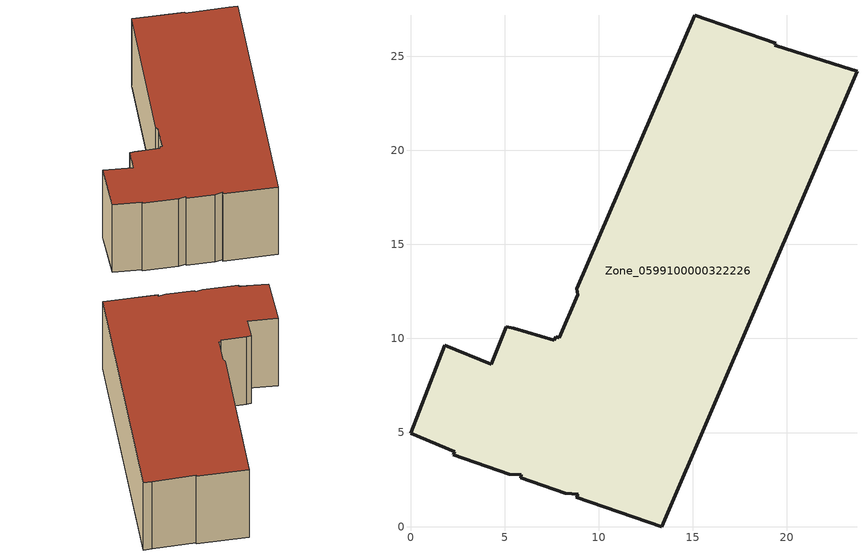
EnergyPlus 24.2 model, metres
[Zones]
Zone_0599100000322226
 floor ground (C_G): 5.08,10.63 5.48,10.55 7.64,9.9 7.72,10.09 7.91,10.05 8.89,12.33 8.82,12.65 15.09,27.17 19.39,25.68 19.35,25.58 22.97,24.45 23.72,24.19 13.34,0 8.81,1.56 8.92,1.72 8.21,1.77 5.84,2.59 5.89,2.77 5.25,2.8 2.26,3.83 2.34,3.99 0,4.96 1.83,9.65 4.28,8.63 z0
 wall outside (C_F): 15.09,27.17 8.82,12.65 8.89,12.33 7.91,10.05 7.72,10.09 7.64,9.9 5.48,10.55 5.08,10.63 4.28,8.63 1.83,9.65 0,4.96 2.34,3.99 2.26,3.83 5.25,2.8 5.89,2.77 5.84,2.59 8.21,1.77 8.92,1.72 8.81,1.56 13.34,0 23.72,24.19 22.97,24.45 19.35,25.58 19.39,25.68 15.09,27.17 z0:6.99
 roof outside (C_R): 5.48,10.55 5.08,10.63 4.28,8.63 1.83,9.65 0,4.96 2.34,3.99 2.26,3.83 5.25,2.8 5.89,2.77 5.84,2.59 8.21,1.77 8.92,1.72 8.81,1.56 13.34,0 23.72,24.19 22.97,24.45 19.35,25.58 19.39,25.68 15.09,27.17 8.82,12.65 8.89,12.33 7.91,10.05 7.72,10.09 7.64,9.9 z6.99
[BUILDING]
Pand.0599100000322226: North Axis=0; Terrain=City; Loads Convergence Tolerance Value=0.04; Temperature Convergence Tolerance Value=0.4; Solar Distribution=FullExterior; Maximum Number of Warmup Days=25; Minimum Number of Warmup Days=1
[Site:Location]
Rotterdam.The.Hague.AP_ZH_NLD Design_Conditions: Latitude=51.96; Longitude=4.45; Time Zone=1; Elevation=-4.5
[SITE:GROUNDTEMPERATURE:BUILDINGSURFACE]
18, 18, 18, 18, 18, 18, 18, 18, 18, 18, 18, 18
[MATERIAL] Thermal Absorptance=0.9; Solar Absorptance=0.7; Visible Absorptance=0.7
Name | Roughness | Thickness | Conductivity | Density | Specific Heat
G.D.1965 | MediumSmooth | 0.15 | 1 | 540 | 1210
F.D.1965 | Rough | 0.3 | 0.857143 | 1920 | 840
R.D.1965 | MediumRough | 0.2 | 0.08 | 1500 | 1000
[CONSTRUCTION]
C_G: G.D.1965
C_F: F.D.1965
C_R: R.D.1965
[ZONE]
Zone_0599100000322226: Type=1; Multiplier=1; Ceiling Height=Autocalculate; Volume=Autocalculate; Floor Area=autocalculate; Part of Total Floor Area=Yes
[ZONEINFILTRATION:DESIGNFLOWRATE]
Infil_Zone_0599100000322226: Zone or ZoneList or Space or SpaceList=Zone_0599100000322226; Schedule=AlwaysOn; Design Flow Rate Calculation Method=Flow/Area; Flow Rate per Floor Area=0.0042; Constant Term Coefficient=1; Temperature Term Coefficient=0; Velocity Term Coefficient=0; Velocity Squared Term Coefficient=0
[HVACTEMPLATE:ZONE:IDEALLOADSAIRSYSTEM]
Zone_0599100000322226: Maximum Heating Supply Air Temperature=50; Minimum Cooling Supply Air Temperature=13; Maximum Heating Supply Air Humidity Ratio=0.0156; Minimum Cooling Supply Air Humidity Ratio=0.0077; Heating Limit=NoLimit; Cooling Limit=NoLimit; Dehumidification Control Type=ConstantSensibleHeatRatio; Cooling Sensible Heat Ratio=0.7; Dehumidification Setpoint=60; Humidification Control Type=None; Humidification Setpoint=30; Outdoor Air Method=None; Outdoor Air Flow Rate per Person=0.00944; Outdoor Air Flow Rate per Zone Floor Area=0; Outdoor Air Flow Rate per Zone=0; Demand Controlled Ventilation Type=None; Outdoor Air Economizer Type=NoEconomizer; Heat Recovery Type=None; Sensible Heat Recovery Effectiveness=0.7; Latent Heat Recovery Effectiveness=0.65
[ZONECONTROL:THERMOSTAT]
ThermostatControl_Zone_0599100000322226: Zone or ZoneList=Zone_0599100000322226; Control Type Schedule=DualSetpointControlType; Control 1=Thermostat_Zone_0599100000322226; Temperature Difference Between Cutout And Setpoint=0
[THERMOSTATSETPOINT:DUALSETPOINT]
Thermostat_Zone_0599100000322226: Heating Setpoint Temperature Schedule=HeatingSetpoint_Zone_0599100000322226; Cooling Setpoint Temperature Schedule=CoolingSetpoint_Zone_0599100000322226
[SCHEDULE:COMPACT]
HeatingSetpoint_Zone_0599100000322226: Through: 12/31, For: AllDays, Until: 24:00, 21
CoolingSetpoint_Zone_0599100000322226: Through: 12/31, For: AllDays, Until: 24:00, 24
DualSetpointControlType: Through: 12/31, For: AllDays, Until: 24:00, 4
AlwaysOn: Through: 12/31, For: AllDays, Until: 24:00, 1
